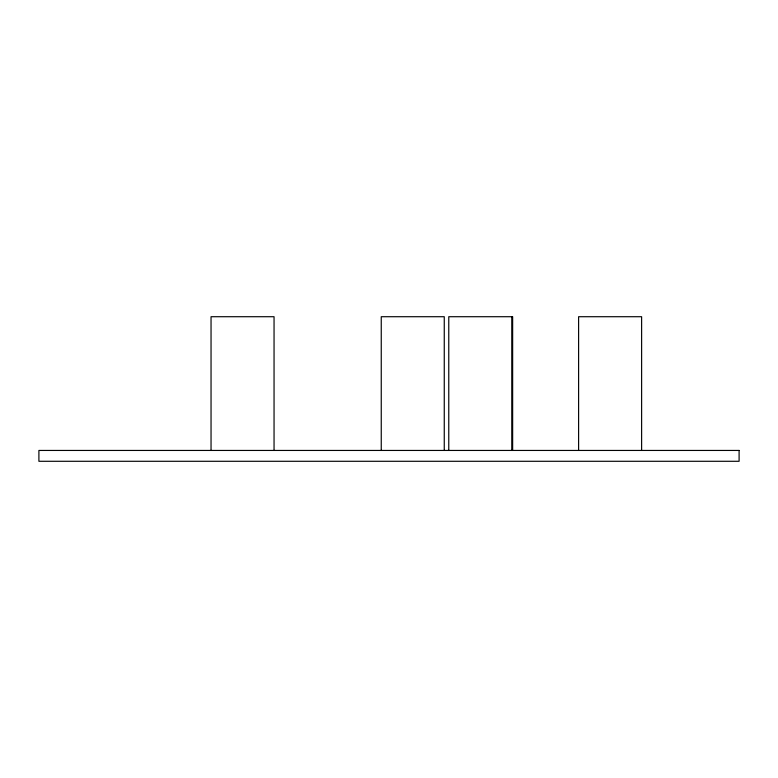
<?xml version="1.0" encoding="UTF-8"?>
<svg xmlns="http://www.w3.org/2000/svg" width="778" height="778" viewBox="0 0 778 778"><rect width="100%" height="100%" fill="white"/><g stroke="black" fill="none" stroke-linecap="round" stroke-linejoin="round"><path stroke-width="1.17" d="M641.617 450.443L641.617 316.714L578.608 316.714L578.608 450.443M512.644 450.443L512.644 316.714L448.77 316.714L448.77 450.443M511.778 316.714L511.778 450.443M444.257 450.443L444.257 316.714L381.249 316.714L381.249 450.443M274.05 450.443L274.05 316.714L211.042 316.714L211.042 450.443M739.1 450.443L38.9 450.443L38.9 461.286L739.1 461.286L739.1 450.443"/></g></svg>
